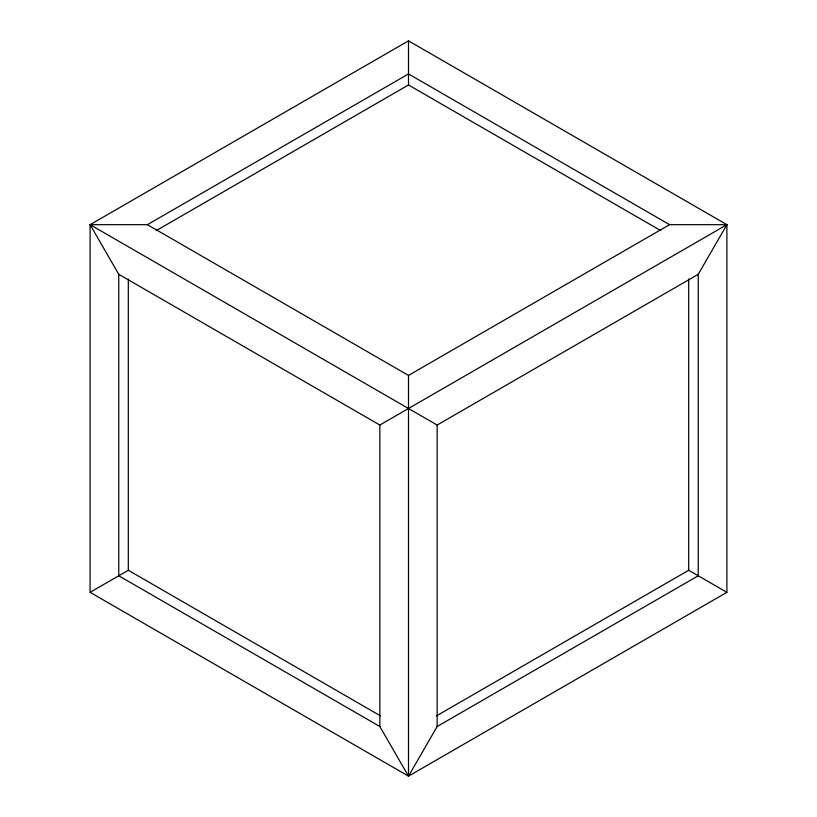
<?xml version="1.0" encoding="UTF-8"?>
<svg xmlns="http://www.w3.org/2000/svg" width="817" height="817" viewBox="0 0 817 817"><rect width="100%" height="100%" fill="white"/><g stroke="black" fill="none" stroke-linecap="round" stroke-linejoin="round"><path stroke-width="1.23" d="M408.5 776.15L437.156 726.517L437.156 425.044L90.105 224.675L90.105 592.325L408.5 776.15L726.895 592.325L726.895 224.675L408.5 40.85L90.105 224.675L118.761 274.308L118.761 575.781L379.844 726.517L408.5 776.15L408.5 375.412L147.417 224.675L90.105 224.675M437.156 726.517L698.239 575.781L698.239 274.308L726.895 224.675L669.583 224.675L408.5 375.412M147.417 224.675L408.5 73.939L669.583 224.675M156.231 230.619L408.5 84.968L660.769 230.619M90.105 592.325L128.31 570.266L128.31 278.965M118.761 274.308L379.844 425.044L726.895 224.675M437.156 425.044L698.239 274.308M436.421 715.917L688.69 570.266L726.895 592.325M128.31 570.266L380.579 715.917M688.69 278.965L688.69 570.266M408.5 40.85L408.5 84.968M379.844 425.044L379.844 726.517"/></g></svg>
